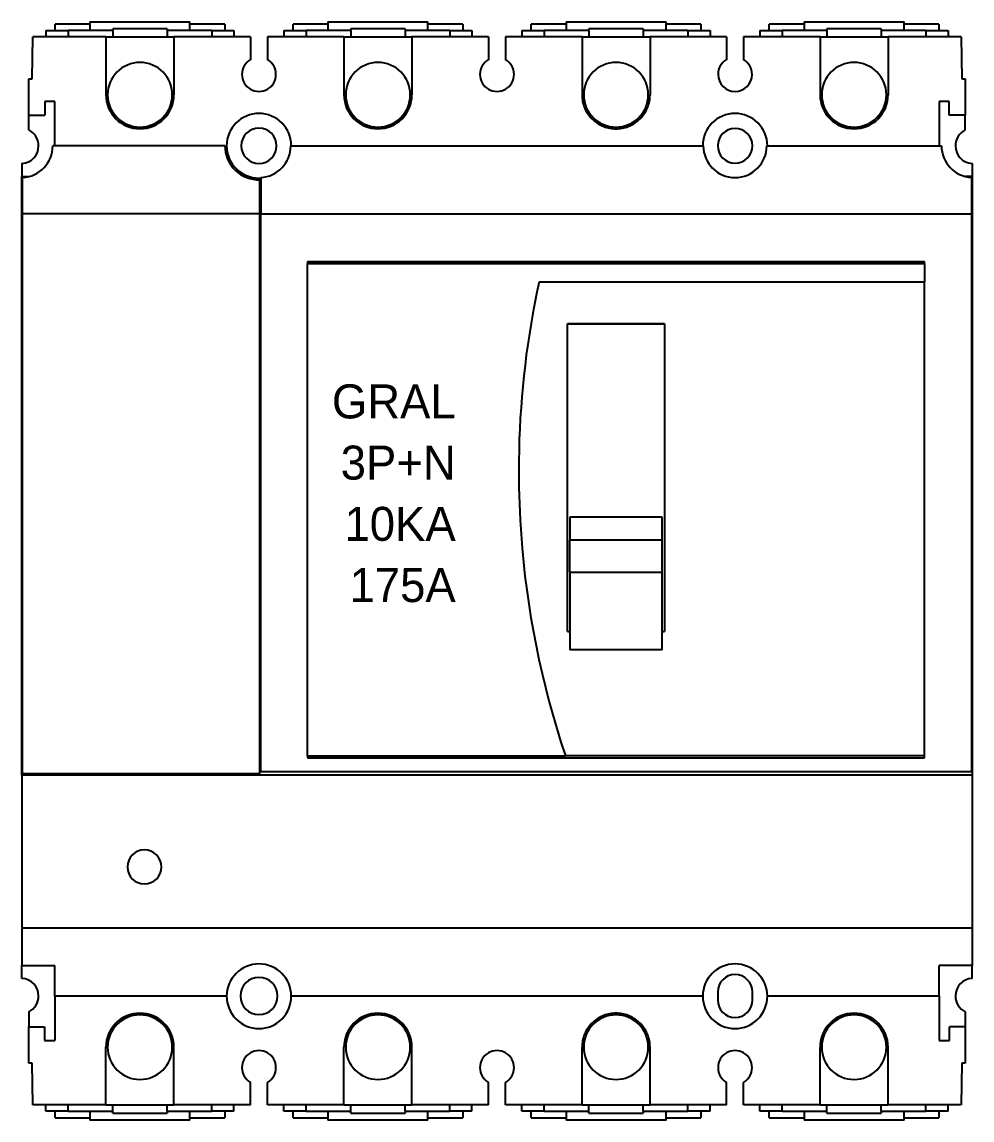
# Model space of a CAD drawing. Header units: millimetres. Extents: x 1019 to 1519, y 1262 to 1448.
# Drawn here: x 1054.06 to 1068.03, y 1262.07 to 1278.22 of the extents above; entities that cross this region are included whole.
import ezdxf

# ---------------------------------------------------------------- set-up
doc = ezdxf.new("R2010")
doc.units = ezdxf.units.MM

msp = doc.modelspace()

# ---------------------------------------------------------------- linework, layer by layer
for p, q in [((1055.063, 1278.182), (1054.55, 1278.182)), ((1054.55, 1278.088), (1054.55, 1278.182)), ((1055.063, 1278.216), (1055.063, 1278.088)), ((1055.063, 1278.216), (1056.533, 1278.216)), ((1055.398, 1278.088), (1055.398, 1278.115)), ((1056.198, 1278.115), (1055.398, 1278.115)), ((1056.198, 1278.115), (1056.198, 1278.088)), ((1056.533, 1278.088), (1056.533, 1278.216)), ((1057.045, 1278.182), (1056.533, 1278.182)), ((1057.045, 1278.182), (1057.045, 1278.088)), ((1058.563, 1278.182), (1058.05, 1278.182)), ((1058.05, 1278.088), (1058.05, 1278.182)), ((1058.563, 1278.216), (1058.563, 1278.088)), ((1058.563, 1278.216), (1060.033, 1278.216)), ((1058.898, 1278.088), (1058.898, 1278.115)), ((1059.698, 1278.115), (1058.898, 1278.115)), ((1059.698, 1278.115), (1059.698, 1278.088)), ((1060.033, 1278.088), (1060.033, 1278.216)), ((1060.545, 1278.182), (1060.033, 1278.182)), ((1060.545, 1278.182), (1060.545, 1278.088)), ((1062.063, 1278.182), (1061.55, 1278.182)), ((1061.55, 1278.088), (1061.55, 1278.182)), ((1062.063, 1278.216), (1062.063, 1278.088)), ((1062.063, 1278.216), (1063.533, 1278.216)), ((1062.398, 1278.088), (1062.398, 1278.115)), ((1063.198, 1278.115), (1062.398, 1278.115)), ((1063.198, 1278.115), (1063.198, 1278.088)), ((1063.533, 1278.088), (1063.533, 1278.216)), ((1064.045, 1278.182), (1063.533, 1278.182)), ((1064.045, 1278.182), (1064.045, 1278.088)), ((1065.563, 1278.182), (1065.05, 1278.182)), ((1065.05, 1278.088), (1065.05, 1278.182)), ((1065.563, 1278.216), (1065.563, 1278.088)), ((1065.563, 1278.216), (1067.033, 1278.216)), ((1065.898, 1278.088), (1065.898, 1278.115)), ((1066.698, 1278.115), (1065.898, 1278.115)), ((1066.698, 1278.115), (1066.698, 1278.088)), ((1067.033, 1278.088), (1067.033, 1278.216)), ((1067.545, 1278.182), (1067.033, 1278.182)), ((1067.545, 1278.182), (1067.545, 1278.088)), ((1054.212, 1277.38), (1054.222, 1277.995)), ((1055.298, 1277.995), (1054.222, 1277.995)), ((1054.415, 1278.088), (1054.415, 1277.995)), ((1054.415, 1278.088), (1054.743, 1278.088)), ((1054.743, 1278.088), (1054.743, 1277.995)), ((1055.398, 1278.088), (1054.743, 1278.088)), ((1055.298, 1277.995), (1055.298, 1277.145)), ((1055.298, 1277.995), (1056.298, 1277.995)), ((1055.398, 1278.088), (1055.398, 1277.995)), ((1056.853, 1278.088), (1056.198, 1278.088)), ((1056.198, 1278.088), (1056.198, 1277.995)), ((1057.423, 1277.995), (1056.298, 1277.995)), ((1056.298, 1277.995), (1056.298, 1277.145)), ((1056.853, 1278.088), (1057.18, 1278.088)), ((1056.853, 1278.088), (1056.853, 1277.995)), ((1057.18, 1278.088), (1057.18, 1277.995)), ((1057.423, 1277.995), (1057.423, 1277.661)), ((1058.798, 1277.995), (1057.673, 1277.995)), ((1057.673, 1277.995), (1057.673, 1277.661)), ((1057.915, 1278.088), (1057.915, 1277.995)), ((1057.915, 1278.088), (1058.243, 1278.088)), ((1058.243, 1278.088), (1058.243, 1277.995)), ((1058.898, 1278.088), (1058.243, 1278.088)), ((1058.798, 1277.995), (1058.798, 1277.145)), ((1058.798, 1277.995), (1059.798, 1277.995)), ((1058.898, 1278.088), (1058.898, 1277.995)), ((1060.353, 1278.088), (1059.698, 1278.088)), ((1059.698, 1278.088), (1059.698, 1277.995)), ((1060.923, 1277.995), (1059.798, 1277.995)), ((1059.798, 1277.995), (1059.798, 1277.145)), ((1060.353, 1278.088), (1060.68, 1278.088)), ((1060.353, 1278.088), (1060.353, 1277.995)), ((1060.68, 1278.088), (1060.68, 1277.995)), ((1060.923, 1277.995), (1060.923, 1277.661)), ((1062.298, 1277.995), (1061.173, 1277.995)), ((1061.173, 1277.995), (1061.173, 1277.661)), ((1061.415, 1278.088), (1061.415, 1277.995)), ((1061.415, 1278.088), (1061.743, 1278.088)), ((1061.743, 1278.088), (1061.743, 1277.995)), ((1062.398, 1278.088), (1061.743, 1278.088)), ((1062.298, 1277.995), (1062.298, 1277.144)), ((1062.298, 1277.995), (1063.298, 1277.995)), ((1062.398, 1278.088), (1062.398, 1277.995)), ((1063.853, 1278.088), (1063.198, 1278.088)), ((1063.198, 1278.088), (1063.198, 1277.995)), ((1064.423, 1277.995), (1063.298, 1277.995)), ((1063.298, 1277.995), (1063.298, 1277.146)), ((1063.853, 1278.088), (1064.18, 1278.088)), ((1063.853, 1278.088), (1063.853, 1277.995)), ((1064.18, 1278.088), (1064.18, 1277.995)), ((1064.423, 1277.995), (1064.423, 1277.661)), ((1065.798, 1277.995), (1064.673, 1277.995)), ((1064.673, 1277.995), (1064.673, 1277.661)), ((1064.915, 1278.088), (1064.915, 1277.995)), ((1064.915, 1278.088), (1065.243, 1278.088)), ((1065.243, 1278.088), (1065.243, 1277.995)), ((1065.898, 1278.088), (1065.243, 1278.088)), ((1065.798, 1277.995), (1065.798, 1277.145)), ((1065.798, 1277.995), (1066.798, 1277.995)), ((1065.898, 1278.088), (1065.898, 1277.995)), ((1067.353, 1278.088), (1066.698, 1278.088)), ((1066.698, 1278.088), (1066.698, 1277.995)), ((1067.874, 1277.995), (1066.798, 1277.995)), ((1066.798, 1277.995), (1066.798, 1277.145)), ((1067.353, 1278.088), (1067.68, 1278.088)), ((1067.353, 1278.088), (1067.353, 1277.995)), ((1067.68, 1278.088), (1067.68, 1277.995)), ((1067.874, 1277.995), (1067.884, 1277.38)), ((1054.163, 1277.38), (1054.212, 1277.38)), ((1054.163, 1276.845), (1054.163, 1277.38)), ((1067.884, 1277.38), (1067.933, 1277.38)), ((1067.933, 1277.38), (1067.933, 1276.845)), ((1062.298, 1277.144), (1062.298, 1277.12)), ((1063.297, 1277.122), (1063.298, 1277.146)), ((1054.398, 1277.045), (1054.398, 1276.845)), ((1054.548, 1277.045), (1054.398, 1277.045)), ((1054.548, 1276.394), (1054.548, 1277.045)), ((1062.298, 1277.12), (1062.3, 1277.097)), ((1062.3, 1277.097), (1062.303, 1277.075)), ((1062.303, 1277.075), (1062.306, 1277.052)), ((1062.306, 1277.052), (1062.311, 1277.029)), ((1062.311, 1277.029), (1062.317, 1277.007)), ((1062.317, 1277.007), (1062.324, 1276.985)), ((1062.324, 1276.985), (1062.332, 1276.963)), ((1063.264, 1276.964), (1063.272, 1276.986)), ((1063.272, 1276.986), (1063.279, 1277.008)), ((1063.279, 1277.008), (1063.284, 1277.03)), ((1063.284, 1277.03), (1063.289, 1277.052)), ((1063.289, 1277.052), (1063.293, 1277.075)), ((1063.293, 1277.075), (1063.296, 1277.098)), ((1063.296, 1277.098), (1063.297, 1277.122)), ((1067.548, 1277.045), (1067.548, 1276.395)), ((1067.698, 1277.045), (1067.548, 1277.045)), ((1067.698, 1276.845), (1067.698, 1277.045)), ((1054.163, 1276.845), (1054.398, 1276.845)), ((1054.163, 1276.628), (1054.163, 1276.845)), ((1062.332, 1276.963), (1062.34, 1276.942)), ((1062.34, 1276.942), (1062.35, 1276.921)), ((1062.35, 1276.921), (1062.361, 1276.901)), ((1062.361, 1276.901), (1062.373, 1276.881)), ((1062.373, 1276.881), (1062.385, 1276.862)), ((1062.385, 1276.862), (1062.399, 1276.843)), ((1062.399, 1276.843), (1062.413, 1276.825)), ((1062.413, 1276.825), (1062.428, 1276.808)), ((1063.167, 1276.808), (1063.182, 1276.825)), ((1063.182, 1276.825), (1063.197, 1276.843)), ((1063.197, 1276.843), (1063.21, 1276.862)), ((1063.21, 1276.862), (1063.223, 1276.881)), ((1063.223, 1276.881), (1063.234, 1276.901)), ((1063.234, 1276.901), (1063.245, 1276.922)), ((1063.245, 1276.922), (1063.255, 1276.943)), ((1063.255, 1276.943), (1063.264, 1276.964)), ((1067.933, 1276.845), (1067.698, 1276.845)), ((1067.933, 1276.628), (1067.933, 1276.845)), ((1062.428, 1276.808), (1062.444, 1276.791)), ((1062.444, 1276.791), (1062.461, 1276.775)), ((1062.461, 1276.775), (1062.478, 1276.76)), ((1062.478, 1276.76), (1062.496, 1276.746)), ((1062.496, 1276.746), (1062.515, 1276.732)), ((1062.515, 1276.732), (1062.534, 1276.72)), ((1062.534, 1276.72), (1062.554, 1276.708)), ((1062.554, 1276.708), (1062.575, 1276.697)), ((1062.575, 1276.697), (1062.595, 1276.687)), ((1062.595, 1276.687), (1062.617, 1276.679)), ((1062.617, 1276.679), (1062.638, 1276.671)), ((1062.638, 1276.671), (1062.66, 1276.664)), ((1062.66, 1276.664), (1062.683, 1276.658)), ((1062.683, 1276.658), (1062.705, 1276.653)), ((1062.705, 1276.653), (1062.728, 1276.649)), ((1062.728, 1276.649), (1062.751, 1276.647)), ((1062.844, 1276.647), (1062.867, 1276.649)), ((1062.867, 1276.649), (1062.89, 1276.653)), ((1062.89, 1276.653), (1062.913, 1276.658)), ((1062.913, 1276.658), (1062.935, 1276.664)), ((1062.935, 1276.664), (1062.957, 1276.671)), ((1062.957, 1276.671), (1062.978, 1276.679)), ((1062.978, 1276.679), (1063, 1276.687)), ((1063, 1276.687), (1063.021, 1276.697)), ((1063.021, 1276.697), (1063.041, 1276.708)), ((1063.041, 1276.708), (1063.061, 1276.72)), ((1063.061, 1276.72), (1063.08, 1276.732)), ((1063.08, 1276.732), (1063.099, 1276.746)), ((1063.099, 1276.746), (1063.117, 1276.76)), ((1063.117, 1276.76), (1063.135, 1276.775)), ((1063.135, 1276.775), (1063.151, 1276.791)), ((1063.151, 1276.791), (1063.167, 1276.808)), ((1062.751, 1276.647), (1062.774, 1276.645)), ((1062.774, 1276.645), (1062.798, 1276.645)), ((1062.798, 1276.645), (1062.821, 1276.645)), ((1062.821, 1276.645), (1062.844, 1276.647)), ((1057.048, 1276.394), (1054.515, 1276.394)), ((1058.015, 1276.395), (1064.081, 1276.395)), ((1065.015, 1276.395), (1067.583, 1276.395)), ((1054.063, 1276.135), (1054.063, 1275.945)), ((1068.033, 1276.135), (1068.033, 1275.945)), ((1054.063, 1267.142), (1054.063, 1275.945)), ((1054.063, 1275.945), (1054.175, 1275.945)), ((1054.073, 1275.394), (1054.073, 1275.928)), ((1057.563, 1275.394), (1057.563, 1275.895)), ((1057.573, 1275.928), (1057.573, 1275.395)), ((1068.033, 1275.945), (1067.931, 1275.945)), ((1068.023, 1275.93), (1068.023, 1275.395)), ((1068.033, 1275.945), (1068.033, 1267.142)), ((1054.073, 1267.164), (1054.073, 1275.394)), ((1057.563, 1275.394), (1054.073, 1275.394)), ((1057.563, 1267.164), (1057.563, 1275.394)), ((1057.573, 1267.195), (1057.573, 1275.395)), ((1057.573, 1275.395), (1068.023, 1275.395)), ((1068.023, 1275.395), (1068.023, 1267.195)), ((1058.26, 1274.695), (1067.336, 1274.695)), ((1058.26, 1274.695), (1058.26, 1274.663)), ((1058.26, 1267.426), (1058.26, 1274.663)), ((1058.26, 1274.663), (1067.336, 1274.663)), ((1067.336, 1274.663), (1067.336, 1274.695)), ((1067.336, 1274.663), (1067.336, 1274.395)), ((1061.666, 1274.395), (1061.634, 1274.242)), ((1061.666, 1274.395), (1067.336, 1274.395)), ((1067.336, 1270.894), (1067.336, 1274.395)), ((1061.634, 1274.242), (1061.604, 1274.089)), ((1061.604, 1274.089), (1061.575, 1273.936)), ((1061.575, 1273.936), (1061.548, 1273.782)), ((1061.548, 1273.782), (1061.524, 1273.628)), ((1062.085, 1270.894), (1062.085, 1273.776)), ((1063.51, 1273.776), (1062.085, 1273.776)), ((1062.085, 1273.776), (1063.51, 1273.776)), ((1063.51, 1273.776), (1063.51, 1270.894)), ((1061.524, 1273.628), (1061.501, 1273.474)), ((1061.501, 1273.474), (1061.479, 1273.32)), ((1061.479, 1273.32), (1061.46, 1273.166)), ((1061.46, 1273.166), (1061.443, 1273.011)), ((1061.443, 1273.011), (1061.427, 1272.856)), ((1061.427, 1272.856), (1061.413, 1272.701)), ((1061.413, 1272.701), (1061.401, 1272.546)), ((1061.401, 1272.546), (1061.391, 1272.391)), ((1061.391, 1272.391), (1061.383, 1272.236)), ((1061.383, 1272.236), (1061.376, 1272.081)), ((1061.376, 1272.081), (1061.372, 1271.925)), ((1061.372, 1271.925), (1061.369, 1271.77)), ((1061.369, 1271.77), (1061.368, 1271.615)), ((1061.368, 1271.615), (1061.369, 1271.495)), ((1061.369, 1271.495), (1061.37, 1271.374)), ((1061.37, 1271.374), (1061.373, 1271.254)), ((1061.373, 1271.254), (1061.377, 1271.134)), ((1061.377, 1271.134), (1061.382, 1271.014)), ((1061.382, 1271.014), (1061.388, 1270.894)), ((1061.388, 1270.894), (1061.401, 1270.687)), ((1062.085, 1269.255), (1062.085, 1270.894)), ((1063.478, 1270.935), (1062.118, 1270.935)), ((1062.118, 1270.935), (1062.118, 1270.598)), ((1063.478, 1270.598), (1063.478, 1270.935)), ((1063.51, 1270.894), (1063.51, 1269.255)), ((1067.336, 1267.428), (1067.336, 1270.894)), ((1061.401, 1270.687), (1061.417, 1270.481)), ((1062.118, 1270.128), (1062.118, 1270.598)), ((1063.478, 1270.598), (1062.118, 1270.598)), ((1063.478, 1270.128), (1063.478, 1270.598)), ((1061.417, 1270.481), (1061.437, 1270.275)), ((1061.437, 1270.275), (1061.459, 1270.07)), ((1061.459, 1270.07), (1061.485, 1269.865)), ((1062.118, 1270.128), (1062.118, 1268.987)), ((1062.118, 1270.128), (1063.478, 1270.128)), ((1063.478, 1268.987), (1063.478, 1270.128)), ((1061.485, 1269.865), (1061.515, 1269.66)), ((1061.515, 1269.66), (1061.547, 1269.455)), ((1061.547, 1269.455), (1061.583, 1269.251)), ((1061.583, 1269.251), (1061.622, 1269.047)), ((1062.085, 1269.255), (1062.118, 1269.255)), ((1063.478, 1269.255), (1063.51, 1269.255)), ((1061.622, 1269.047), (1061.665, 1268.843)), ((1063.478, 1268.987), (1062.118, 1268.987)), ((1061.665, 1268.843), (1061.71, 1268.639)), ((1061.71, 1268.639), (1061.76, 1268.436)), ((1061.76, 1268.436), (1061.812, 1268.233)), ((1061.812, 1268.233), (1061.868, 1268.031)), ((1061.868, 1268.031), (1061.927, 1267.829)), ((1061.927, 1267.829), (1061.989, 1267.628)), ((1061.989, 1267.628), (1062.055, 1267.428)), ((1058.26, 1267.426), (1058.26, 1267.395)), ((1058.26, 1267.426), (1062.056, 1267.426)), ((1058.26, 1267.395), (1067.336, 1267.395)), ((1062.055, 1267.428), (1062.055, 1267.428)), ((1062.055, 1267.428), (1062.055, 1267.427)), ((1067.336, 1267.428), (1062.055, 1267.428)), ((1062.055, 1267.427), (1062.055, 1267.427)), ((1062.055, 1267.427), (1062.055, 1267.427)), ((1062.055, 1267.427), (1062.055, 1267.427)), ((1062.055, 1267.427), (1062.056, 1267.426)), ((1062.056, 1267.426), (1062.056, 1267.426)), ((1067.336, 1267.395), (1067.336, 1267.428)), ((1054.063, 1267.142), (1054.063, 1264.892)), ((1068.033, 1267.142), (1054.063, 1267.142)), ((1057.563, 1267.164), (1054.073, 1267.164)), ((1057.573, 1267.195), (1068.023, 1267.195)), ((1068.033, 1267.142), (1068.033, 1264.892)), ((1054.063, 1264.892), (1054.063, 1264.342)), ((1068.033, 1264.892), (1054.063, 1264.892)), ((1068.033, 1264.892), (1068.033, 1264.342)), ((1054.063, 1264.154), (1054.063, 1264.342)), ((1054.063, 1264.342), (1054.548, 1264.342)), ((1054.548, 1263.893), (1054.548, 1264.342)), ((1067.548, 1263.893), (1067.548, 1264.342)), ((1068.033, 1264.342), (1067.548, 1264.342)), ((1068.033, 1264.154), (1068.033, 1264.342)), ((1064.293, 1263.955), (1064.293, 1263.835)), ((1064.803, 1263.835), (1064.803, 1263.955)), ((1057.073, 1263.893), (1054.548, 1263.893)), ((1054.548, 1263.893), (1054.548, 1263.242)), ((1064.073, 1263.893), (1058.023, 1263.893)), ((1067.548, 1263.893), (1065.023, 1263.893)), ((1067.548, 1263.893), (1067.548, 1263.242)), ((1054.163, 1263.662), (1054.163, 1263.442)), ((1062.554, 1263.579), (1062.534, 1263.568)), ((1062.575, 1263.59), (1062.554, 1263.579)), ((1062.595, 1263.6), (1062.575, 1263.59)), ((1062.617, 1263.609), (1062.595, 1263.6)), ((1062.638, 1263.617), (1062.617, 1263.609)), ((1062.66, 1263.623), (1062.638, 1263.617)), ((1062.683, 1263.629), (1062.66, 1263.623)), ((1062.705, 1263.634), (1062.683, 1263.629)), ((1062.728, 1263.638), (1062.705, 1263.634)), ((1062.751, 1263.64), (1062.728, 1263.638)), ((1062.774, 1263.642), (1062.751, 1263.64)), ((1062.798, 1263.643), (1062.774, 1263.642)), ((1062.821, 1263.642), (1062.798, 1263.643)), ((1062.844, 1263.64), (1062.821, 1263.642)), ((1062.867, 1263.638), (1062.844, 1263.64)), ((1062.89, 1263.634), (1062.867, 1263.638)), ((1062.913, 1263.629), (1062.89, 1263.634)), ((1062.935, 1263.623), (1062.913, 1263.629)), ((1062.957, 1263.617), (1062.935, 1263.623)), ((1062.978, 1263.609), (1062.957, 1263.617)), ((1063, 1263.6), (1062.978, 1263.609)), ((1063.021, 1263.59), (1063, 1263.6)), ((1063.041, 1263.579), (1063.021, 1263.59)), ((1063.061, 1263.567), (1063.041, 1263.579)), ((1067.933, 1263.662), (1067.933, 1263.442)), ((1054.163, 1263.442), (1054.393, 1263.442)), ((1054.163, 1262.91), (1054.163, 1263.442)), ((1054.393, 1263.442), (1054.393, 1263.242)), ((1062.385, 1263.426), (1062.373, 1263.406)), ((1062.399, 1263.444), (1062.385, 1263.426)), ((1062.413, 1263.462), (1062.399, 1263.444)), ((1062.428, 1263.48), (1062.413, 1263.462)), ((1062.444, 1263.496), (1062.428, 1263.48)), ((1062.461, 1263.512), (1062.444, 1263.496)), ((1062.478, 1263.527), (1062.461, 1263.512)), ((1062.496, 1263.542), (1062.478, 1263.527)), ((1062.515, 1263.555), (1062.496, 1263.542)), ((1062.534, 1263.568), (1062.515, 1263.555)), ((1063.08, 1263.555), (1063.061, 1263.567)), ((1063.099, 1263.541), (1063.08, 1263.555)), ((1063.117, 1263.527), (1063.099, 1263.541)), ((1063.135, 1263.512), (1063.117, 1263.527)), ((1063.151, 1263.496), (1063.135, 1263.512)), ((1063.167, 1263.479), (1063.151, 1263.496)), ((1063.182, 1263.462), (1063.167, 1263.479)), ((1063.197, 1263.444), (1063.182, 1263.462)), ((1063.21, 1263.425), (1063.197, 1263.444)), ((1063.223, 1263.406), (1063.21, 1263.425)), ((1067.933, 1263.442), (1067.703, 1263.442)), ((1067.703, 1263.242), (1067.703, 1263.442)), ((1067.933, 1263.442), (1067.933, 1262.91)), ((1062.311, 1263.258), (1062.306, 1263.235)), ((1062.317, 1263.28), (1062.311, 1263.258)), ((1062.324, 1263.302), (1062.317, 1263.28)), ((1062.332, 1263.324), (1062.324, 1263.302)), ((1062.34, 1263.345), (1062.332, 1263.324)), ((1062.35, 1263.366), (1062.34, 1263.345)), ((1062.361, 1263.386), (1062.35, 1263.366)), ((1062.373, 1263.406), (1062.361, 1263.386)), ((1063.234, 1263.386), (1063.223, 1263.406)), ((1063.245, 1263.365), (1063.234, 1263.386)), ((1063.255, 1263.344), (1063.245, 1263.365)), ((1063.264, 1263.323), (1063.255, 1263.344)), ((1063.272, 1263.301), (1063.264, 1263.323)), ((1063.279, 1263.279), (1063.272, 1263.301)), ((1063.284, 1263.257), (1063.279, 1263.279)), ((1063.289, 1263.235), (1063.284, 1263.257)), ((1054.393, 1263.242), (1054.548, 1263.242)), ((1055.298, 1262.293), (1055.298, 1263.143)), ((1056.298, 1262.293), (1056.298, 1263.143)), ((1058.798, 1262.293), (1058.798, 1263.143)), ((1059.798, 1262.293), (1059.798, 1263.143)), ((1062.3, 1263.19), (1062.298, 1263.167)), ((1062.298, 1263.167), (1062.298, 1263.144)), ((1062.298, 1262.293), (1062.298, 1263.144)), ((1062.303, 1263.213), (1062.3, 1263.19)), ((1062.306, 1263.235), (1062.303, 1263.213)), ((1063.293, 1263.212), (1063.289, 1263.235)), ((1063.296, 1263.189), (1063.293, 1263.212)), ((1063.297, 1263.166), (1063.296, 1263.189)), ((1063.298, 1263.142), (1063.297, 1263.166)), ((1063.298, 1262.293), (1063.298, 1263.142)), ((1065.798, 1262.293), (1065.798, 1263.143)), ((1066.798, 1262.293), (1066.798, 1263.143)), ((1067.548, 1263.242), (1067.703, 1263.242)), ((1054.212, 1262.91), (1054.163, 1262.91)), ((1054.222, 1262.293), (1054.212, 1262.91)), ((1067.884, 1262.91), (1067.873, 1262.293)), ((1067.933, 1262.91), (1067.884, 1262.91)), ((1057.423, 1262.293), (1057.423, 1262.626)), ((1057.673, 1262.293), (1057.673, 1262.626)), ((1060.923, 1262.293), (1060.923, 1262.626)), ((1061.173, 1262.293), (1061.173, 1262.626)), ((1064.423, 1262.293), (1064.423, 1262.626)), ((1064.673, 1262.293), (1064.673, 1262.626)), ((1055.298, 1262.293), (1054.222, 1262.293)), ((1054.415, 1262.2), (1054.415, 1262.293)), ((1054.743, 1262.2), (1054.743, 1262.293)), ((1055.298, 1262.293), (1056.298, 1262.293)), ((1055.398, 1262.2), (1055.398, 1262.293)), ((1056.198, 1262.2), (1056.198, 1262.293)), ((1057.423, 1262.293), (1056.298, 1262.293)), ((1056.853, 1262.2), (1056.853, 1262.293)), ((1057.18, 1262.2), (1057.18, 1262.293)), ((1058.798, 1262.293), (1057.673, 1262.293)), ((1057.915, 1262.2), (1057.915, 1262.293)), ((1058.243, 1262.2), (1058.243, 1262.293)), ((1058.798, 1262.293), (1059.798, 1262.293)), ((1058.898, 1262.2), (1058.898, 1262.293)), ((1059.698, 1262.2), (1059.698, 1262.293)), ((1060.923, 1262.293), (1059.798, 1262.293)), ((1060.353, 1262.2), (1060.353, 1262.293)), ((1060.68, 1262.2), (1060.68, 1262.293)), ((1062.298, 1262.293), (1061.173, 1262.293)), ((1061.415, 1262.2), (1061.415, 1262.293)), ((1061.743, 1262.2), (1061.743, 1262.293)), ((1062.298, 1262.293), (1063.298, 1262.293)), ((1062.398, 1262.2), (1062.398, 1262.293)), ((1063.198, 1262.2), (1063.198, 1262.293)), ((1064.423, 1262.293), (1063.298, 1262.293)), ((1063.853, 1262.2), (1063.853, 1262.293)), ((1064.18, 1262.2), (1064.18, 1262.293)), ((1065.798, 1262.293), (1064.673, 1262.293)), ((1064.915, 1262.2), (1064.915, 1262.293)), ((1065.243, 1262.2), (1065.243, 1262.293)), ((1065.798, 1262.293), (1066.798, 1262.293)), ((1065.898, 1262.2), (1065.898, 1262.293)), ((1066.698, 1262.2), (1066.698, 1262.293)), ((1067.873, 1262.293), (1066.798, 1262.293)), ((1067.353, 1262.2), (1067.353, 1262.293)), ((1067.68, 1262.2), (1067.68, 1262.293)), ((1054.743, 1262.2), (1054.415, 1262.2)), ((1054.55, 1262.105), (1054.55, 1262.2)), ((1054.743, 1262.2), (1055.398, 1262.2)), ((1055.063, 1262.2), (1055.063, 1262.072)), ((1055.398, 1262.172), (1055.398, 1262.2)), ((1055.398, 1262.172), (1056.198, 1262.172)), ((1056.198, 1262.2), (1056.198, 1262.172)), ((1056.198, 1262.2), (1056.853, 1262.2)), ((1056.533, 1262.072), (1056.533, 1262.2)), ((1057.18, 1262.2), (1056.853, 1262.2)), ((1057.045, 1262.2), (1057.045, 1262.105)), ((1058.243, 1262.2), (1057.915, 1262.2)), ((1058.05, 1262.105), (1058.05, 1262.2)), ((1058.243, 1262.2), (1058.898, 1262.2)), ((1058.563, 1262.2), (1058.563, 1262.072)), ((1058.898, 1262.172), (1058.898, 1262.2)), ((1058.898, 1262.172), (1059.698, 1262.172)), ((1059.698, 1262.2), (1059.698, 1262.172)), ((1059.698, 1262.2), (1060.353, 1262.2)), ((1060.033, 1262.072), (1060.033, 1262.2)), ((1060.68, 1262.2), (1060.353, 1262.2)), ((1060.545, 1262.2), (1060.545, 1262.105)), ((1061.743, 1262.2), (1061.415, 1262.2)), ((1061.55, 1262.105), (1061.55, 1262.2)), ((1061.743, 1262.2), (1062.398, 1262.2)), ((1062.063, 1262.2), (1062.063, 1262.072)), ((1062.398, 1262.172), (1062.398, 1262.2)), ((1062.398, 1262.172), (1063.198, 1262.172)), ((1063.198, 1262.2), (1063.198, 1262.172)), ((1063.198, 1262.2), (1063.853, 1262.2)), ((1063.533, 1262.072), (1063.533, 1262.2)), ((1064.18, 1262.2), (1063.853, 1262.2)), ((1064.045, 1262.2), (1064.045, 1262.105)), ((1065.243, 1262.2), (1064.915, 1262.2)), ((1065.05, 1262.105), (1065.05, 1262.2)), ((1065.243, 1262.2), (1065.898, 1262.2)), ((1065.563, 1262.2), (1065.563, 1262.072)), ((1065.898, 1262.172), (1065.898, 1262.2)), ((1065.898, 1262.172), (1066.698, 1262.172)), ((1066.698, 1262.2), (1067.353, 1262.2)), ((1066.698, 1262.2), (1066.698, 1262.172)), ((1067.033, 1262.072), (1067.033, 1262.2)), ((1067.68, 1262.2), (1067.353, 1262.2)), ((1067.545, 1262.2), (1067.545, 1262.105)), ((1054.55, 1262.105), (1055.063, 1262.105)), ((1056.533, 1262.072), (1055.063, 1262.072)), ((1056.533, 1262.105), (1057.045, 1262.105)), ((1058.05, 1262.105), (1058.563, 1262.105)), ((1060.033, 1262.072), (1058.563, 1262.072)), ((1060.033, 1262.105), (1060.545, 1262.105)), ((1061.55, 1262.105), (1062.063, 1262.105)), ((1063.533, 1262.072), (1062.063, 1262.072)), ((1063.533, 1262.105), (1064.045, 1262.105)), ((1065.05, 1262.105), (1065.563, 1262.105)), ((1067.033, 1262.072), (1065.563, 1262.072)), ((1067.033, 1262.105), (1067.545, 1262.105))]:
    msp.add_line(p, q)
for centre, radius, start, end in [((1055.798, 1277.145), 0.475, 0, 180), ((1057.548, 1277.445), 0.25, 120.0003, 180), ((1057.548, 1277.445), 0.25, 0, 59.9997), ((1059.298, 1277.145), 0.475, 0, 180), ((1061.048, 1277.445), 0.25, 120.0003, 180), ((1061.048, 1277.445), 0.25, 0, 59.9997), ((1062.798, 1277.145), 0.475, 0, 180), ((1064.548, 1277.445), 0.25, 120.0006, 180), ((1064.548, 1277.445), 0.25, 0, 59.9994), ((1066.298, 1277.145), 0.475, 0, 180), ((1057.548, 1277.445), 0.25, 180, 300.0003), ((1057.548, 1277.445), 0.25, 300.0003, 0), ((1061.048, 1277.445), 0.25, 180, 300.0003), ((1061.048, 1277.445), 0.25, 300.0003, 0), ((1064.548, 1277.445), 0.25, 180, 0), ((1055.798, 1277.145), 0.5, 180, 270), ((1055.798, 1277.145), 0.475, 180, 0), ((1055.798, 1277.145), 0.5, 270, 0), ((1059.298, 1277.145), 0.5, 180, 270), ((1059.298, 1277.145), 0.475, 180, 0), ((1059.298, 1277.145), 0.5, 270, 0), ((1062.798, 1277.145), 0.475, 180, 0), ((1066.298, 1277.145), 0.5, 180.0015, 270), ((1066.298, 1277.145), 0.475, 180, 0), ((1066.298, 1277.145), 0.5, 270, 359.9956), ((1057.548, 1276.395), 0.475, 90, 270), ((1057.548, 1276.395), 0.475, 0.0125, 90), ((1064.548, 1276.395), 0.475, 90, 179.987), ((1064.548, 1276.395), 0.475, 0.0125, 90), ((1057.548, 1276.395), 0.26, 90, 270), ((1057.548, 1276.395), 0.26, 270, 90), ((1064.548, 1276.395), 0.255, 90, 270), ((1064.548, 1276.395), 0.255, 270, 90), ((1054.048, 1276.394), 0.26, 0, 63.7416), ((1068.048, 1276.394), 0.26, 116.2585, 180), ((1054.048, 1276.394), 0.26, 273.3141, 0), ((1054.048, 1276.394), 0.467, 273.0663, 0.0001), ((1057.548, 1276.395), 0.5, 180.0065, 271.7255), ((1068.048, 1276.394), 0.26, 180, 266.6863), ((1057.548, 1276.395), 0.475, 270, 273.017), ((1055.863, 1265.792), 0.25, 0, 180), ((1055.863, 1265.792), 0.25, 180, 0), ((1057.548, 1263.892), 0.475, 90, 179.9761), ((1057.548, 1263.892), 0.475, 0.0238, 90), ((1064.548, 1263.892), 0.475, 90, 179.9761), ((1064.548, 1263.892), 0.475, 0.0238, 90), ((1054.048, 1263.895), 0.26, 0, 86.6722), ((1057.548, 1263.895), 0.273, 90, 270), ((1057.548, 1263.895), 0.273, 270, 90), ((1064.548, 1263.955), 0.255, 90, 180), ((1064.548, 1263.955), 0.255, 0, 90), ((1068.048, 1263.895), 0.26, 93.3176, 180), ((1054.048, 1263.895), 0.26, 296.2807, 0), ((1057.548, 1263.892), 0.475, 179.9761, 270), ((1057.548, 1263.892), 0.475, 270, 0.0238), ((1064.548, 1263.892), 0.475, 179.9761, 270), ((1064.548, 1263.835), 0.255, 180, 270), ((1064.548, 1263.892), 0.475, 270, 0.0238), ((1064.548, 1263.835), 0.255, 270, 0), ((1068.048, 1263.895), 0.26, 180, 243.7372), ((1055.798, 1263.143), 0.5, 90, 180), ((1055.798, 1263.143), 0.475, 0, 180), ((1055.798, 1263.143), 0.5, 0, 90), ((1059.298, 1263.143), 0.5, 90, 180), ((1059.298, 1263.143), 0.475, 0, 180), ((1059.298, 1263.143), 0.5, 0, 90), ((1062.798, 1263.143), 0.475, 0, 180), ((1066.298, 1263.143), 0.5, 90, 179.9963), ((1066.298, 1263.143), 0.475, 0, 180), ((1066.298, 1263.143), 0.5, 0.0015, 90), ((1055.798, 1263.143), 0.475, 180, 0), ((1057.548, 1262.842), 0.25, 0, 120.0004), ((1059.298, 1263.143), 0.475, 180, 0), ((1061.048, 1262.842), 0.25, 0, 119.9998), ((1062.798, 1263.143), 0.475, 180, 0), ((1064.548, 1262.842), 0.25, 0, 119.9998), ((1066.298, 1263.143), 0.475, 180, 0), ((1057.548, 1262.842), 0.25, 120.0004, 180), ((1061.048, 1262.842), 0.25, 119.9998, 180), ((1064.548, 1262.842), 0.25, 119.9998, 180), ((1057.548, 1262.842), 0.25, 180, 239.9996), ((1057.548, 1262.842), 0.25, 300.0004, 0), ((1061.048, 1262.842), 0.25, 180, 240.0002), ((1061.048, 1262.842), 0.25, 299.9998, 0), ((1064.548, 1262.842), 0.25, 180, 240.0002), ((1064.548, 1262.842), 0.25, 299.9998, 0)]:
    msp.add_arc(centre, radius, start, end)
for centre, major_axis, start_param, end_param in [((1057.548, 1276.395), (0.467, 0), -1.517241, -0.000292), ((1064.548, 1276.395), (0.467, 0), -3.141301, -0.000292), ((1068.048, 1276.395), (0.465, 0), -3.1413, -1.624582)]:
    msp.add_ellipse(centre, major_axis=major_axis, ratio=1, start_param=start_param, end_param=end_param)

# ---------------------------------------------------------------- texts
at = {"char_height": 0.5, "attachment_point": 3}
for s, insert in [('\\pxqr;GRAL', (1060.441, 1272.887)), ('\\pxqr;3P+N', (1060.441, 1271.987)), ('\\pxqr;10KA', (1060.441, 1271.087)), ('\\pxqr;175A', (1060.441, 1270.187))]:
    msp.add_mtext_dynamic_manual_height_columns(s, width=2.98444, gutter_width=2.5, heights=[0], dxfattribs=dict(at, insert=insert))

doc.saveas('drawing.dxf')
